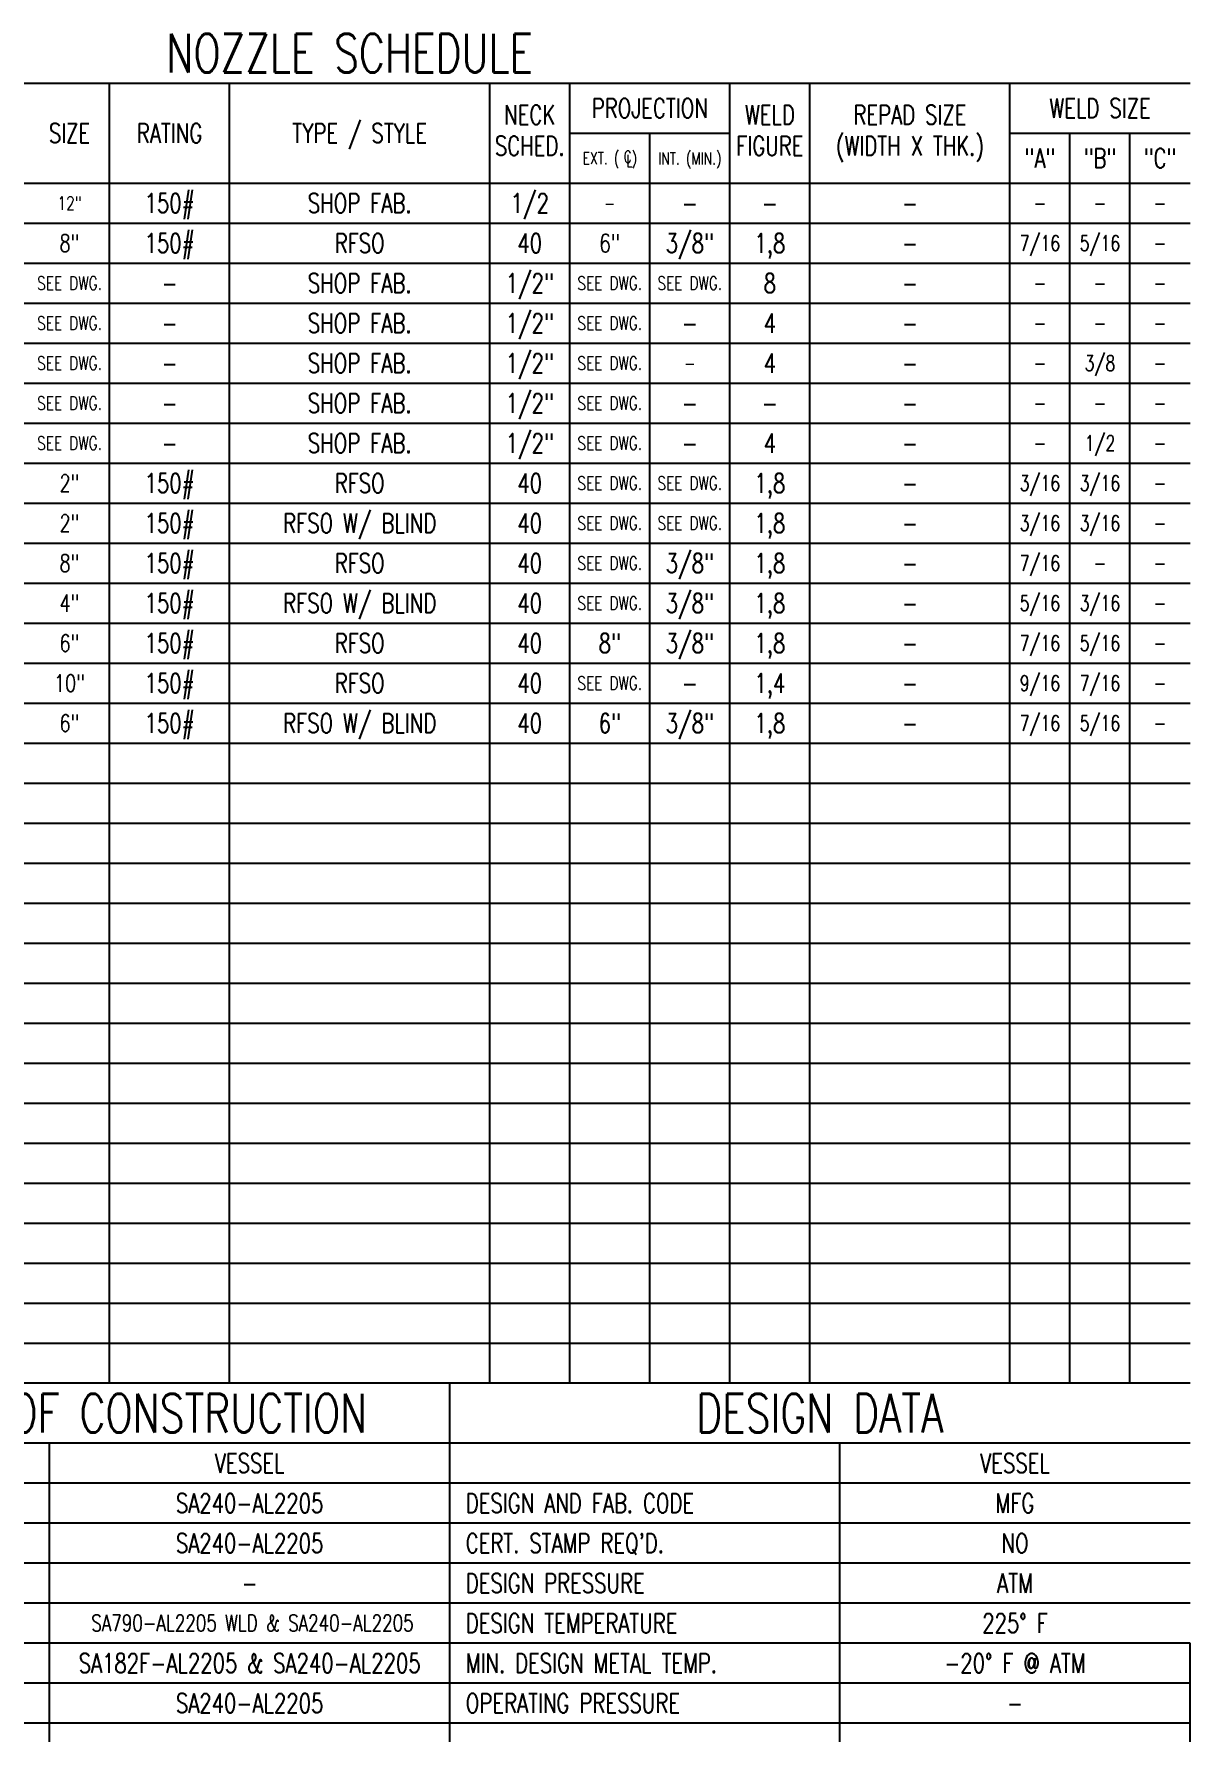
# Model space of a CAD drawing. Extents: x -1889 to 6398, y -470 to 1122.
# Drawn here: x 6120.6 to 6397.9, y 477.9 to 885.4 of the extents above; entities that cross this region are included whole.
import ezdxf
from ezdxf.enums import TextEntityAlignment as Align

# ---------------------------------------------------------------- set-up
doc = ezdxf.new("R2010")
doc.units = 0
doc.header["$LTSCALE"] = 12
doc.header["$MEASUREMENT"] = 0
doc.layers.get('0').update_dxf_attribs({"linetype": 'CONTINUOUS'})
doc.layers.add('TEXT', color=4, linetype='CONTINUOUS')
doc.styles.add('ROMANS', font='ROMANS.shx', dxfattribs={"width": 0.85, "height": 5.76})

msp = doc.modelspace()

# ---------------------------------------------------------------- linework, layer by layer
for p, q in [((6042.72018, 873.6), (6397.92018, 873.6)), ((6138.72018, 561.6), (6138.72018, 873.6)), ((6167.52018, 561.6), (6167.52018, 873.6)), ((6229.92018, 561.6), (6229.92018, 873.6)), ((6249.12018, 561.6), (6249.12018, 873.6)), ((6287.52018, 561.6), (6287.52018, 873.6)), ((6306.72018, 561.6), (6306.72018, 873.6)), ((6354.72018, 561.6), (6354.72018, 873.6)), ((6249.12018, 861.6), (6287.52018, 861.6)), ((6268.32018, 561.6), (6268.32018, 861.6)), ((6354.72018, 861.6), (6397.92018, 861.6)), ((6369.12018, 561.6), (6369.12018, 861.6)), ((6383.52018, 561.6), (6383.52018, 861.6)), ((6042.72018, 849.6), (6397.92018, 849.6)), ((6042.72018, 840), (6397.92018, 840)), ((6042.72018, 830.4), (6397.92018, 830.4)), ((6042.72018, 820.8), (6397.92018, 820.8)), ((6042.72018, 811.2), (6397.92018, 811.2)), ((6042.72018, 801.6), (6397.92018, 801.6)), ((6042.72018, 792), (6397.92018, 792)), ((6042.72018, 782.4), (6397.92018, 782.4)), ((6042.72018, 772.8), (6397.92018, 772.8)), ((6042.72018, 763.2), (6397.92018, 763.2)), ((6042.72018, 753.6), (6397.92018, 753.6)), ((6042.72018, 744), (6397.92018, 744)), ((6042.72018, 734.4), (6397.92018, 734.4)), ((6042.72018, 724.8), (6397.92018, 724.8)), ((6042.72018, 715.2), (6397.92018, 715.2)), ((6042.72018, 705.6), (6397.92018, 705.6)), ((6042.72018, 696), (6397.92018, 696)), ((6042.72018, 686.4), (6397.92018, 686.4)), ((6042.72018, 676.8), (6397.92018, 676.8)), ((6042.72018, 667.2), (6397.92018, 667.2)), ((6042.72018, 657.6), (6397.92018, 657.6)), ((6042.72018, 648), (6397.92018, 648)), ((6042.72018, 638.4), (6397.92018, 638.4)), ((6042.72018, 628.8), (6397.92018, 628.8)), ((6042.72018, 619.2), (6397.92018, 619.2)), ((6042.72018, 609.6), (6397.92018, 609.6)), ((6042.72018, 600), (6397.92018, 600)), ((6042.72018, 590.4), (6397.92018, 590.4)), ((6042.72018, 580.8), (6397.92018, 580.8)), ((6042.72018, 571.2), (6397.92018, 571.2)), ((6397.92018, 561.6), (6042.72018, 561.6)), ((6220.32018, 196.8), (6220.32018, 561.6)), ((6397.92018, 547.2), (6042.72018, 547.2)), ((6124.32018, 259.2), (6124.32018, 547.2)), ((6313.92018, 259.2), (6313.92018, 547.2)), ((6397.92018, 537.6), (6042.72018, 537.6)), ((6397.92018, 528), (6042.72018, 528)), ((6397.92018, 518.4), (6042.72018, 518.4)), ((6397.92018, 508.8), (6042.72018, 508.8)), ((6397.92018, 499.2), (6042.72018, 499.2)), ((6397.92018, 187.2), (6397.92018, 499.2)), ((6397.92018, 489.6), (6042.72018, 489.6)), ((6397.92018, 480), (6042.72018, 480))]:
    msp.add_line(p, q)

# ---------------------------------------------------------------- texts
at = {"layer": 'TEXT', "style": 'ROMANS', "width": 0.75}
for s, height, p in [('NOZZLE SCHEDULE', 9.216, (6196.32018, 880.8)), ('NECK', 4.608, (6239.52018, 866.016)), ('PROJECTION', 4.608, (6268.32018, 867.6)), ('WELD', 4.608, (6297.12018, 866.016)), ('REPAD SIZE', 4.608, (6330.72018, 866.016)), ('WELD SIZE', 4.608, (6376.32018, 867.6)), ('TYPE / STYLE', 4.608, (6198.72018, 861.6)), ('SIZE', 4.608, (6129.12018, 861.6)), ('RATING', 4.608, (6153.12018, 861.6)), ('SCHED.', 4.608, (6239.52018, 858.55543)), ('FIGURE', 4.608, (6297.12018, 858.55543)), ('(WIDTH X THK.)', 4.608, (6330.72018, 858.55543)), ('EXT. (  )', 2.88, (6258.72018, 855.6)), ('C', 2.88, (6263.03021, 855.93596)), ('L', 2.88, (6263.43192, 854.97434)), ('INT. (MIN.)', 2.88, (6277.92269, 855.53415)), ('"A"', 4.608, (6361.92018, 855.6)), ('"B"', 4.608, (6376.32018, 855.6)), ('"C"', 4.608, (6390.72018, 855.6)), ('150#', 4.608, (6153.12018, 844.8)), ('1/2', 4.608, (6239.52018, 844.8)), ('12"', 3.2256, (6129.12018, 844.8)), ('SHOP FAB.', 4.608, (6198.72018, 844.8)), ('-', 3.2256, (6258.72018, 844.8)), ('-', 4.608, (6277.92018, 844.8)), ('-', 4.608, (6297.12018, 844.8)), ('-', 4.608, (6330.72018, 844.8)), ('-', 3.6864, (6361.92018, 844.8)), ('-', 3.6864, (6376.32018, 844.8)), ('-', 3.6864, (6390.72018, 844.8)), ('8"', 4.1472, (6129.12018, 835.2)), ('150#', 4.608, (6153.12018, 835.2)), ('RFSO', 4.608, (6198.72018, 835.2)), ('40', 4.608, (6239.52018, 835.2)), ('6"', 4.3776, (6258.72018, 835.2)), ('3/8"', 4.608, (6277.92018, 835.2)), ('1,8', 4.608, (6297.12018, 835.2)), ('7/16', 3.6864, (6361.92018, 835.2)), ('5/16', 3.6864, (6376.32018, 835.2)), ('-', 4.608, (6330.72018, 835.2)), ('-', 3.6864, (6390.72018, 835.2)), ('SHOP FAB.', 4.608, (6198.72018, 825.6)), ('1/2"', 4.608, (6239.52018, 825.6)), ('8', 4.608, (6297.12018, 825.6)), ('SEE DWG.', 3.2256, (6129.12018, 825.6)), ('-', 4.608, (6153.12018, 825.6)), ('SEE DWG.', 3.2256, (6258.72018, 825.6)), ('SEE DWG.', 3.2256, (6277.92018, 825.6)), ('-', 4.608, (6330.72018, 825.6)), ('-', 3.6864, (6361.92018, 825.6)), ('-', 3.6864, (6376.32018, 825.6)), ('-', 3.6864, (6390.72018, 825.6)), ('1/2"', 4.608, (6239.52018, 816)), ('SEE DWG.', 3.2256, (6129.12018, 816)), ('-', 4.608, (6153.12018, 816)), ('SHOP FAB.', 4.608, (6198.72018, 816)), ('SEE DWG.', 3.2256, (6258.72018, 816)), ('-', 4.608, (6277.92018, 816)), ('4', 4.608, (6297.12018, 816)), ('-', 4.608, (6330.72018, 816)), ('-', 3.6864, (6361.92018, 816)), ('-', 3.6864, (6376.32018, 816)), ('-', 3.6864, (6390.72018, 816)), ('SEE DWG.', 3.2256, (6129.12018, 806.4)), ('SHOP FAB.', 4.608, (6198.72018, 806.4)), ('1/2"', 4.608, (6239.52018, 806.4)), ('SEE DWG.', 3.2256, (6258.72018, 806.4)), ('4', 4.608, (6297.12018, 806.4)), ('3/8', 3.6864, (6376.32018, 806.4)), ('-', 4.608, (6153.12018, 806.4)), ('-', 3.2256, (6277.92018, 806.4)), ('-', 4.608, (6330.72018, 806.4)), ('-', 3.6864, (6361.92018, 806.4)), ('-', 3.6864, (6390.72018, 806.4)), ('SHOP FAB.', 4.608, (6198.72018, 796.8)), ('1/2"', 4.608, (6239.52018, 796.8)), ('SEE DWG.', 3.2256, (6129.12018, 796.8)), ('-', 4.608, (6153.12018, 796.8)), ('SEE DWG.', 3.2256, (6258.72018, 796.8)), ('-', 4.608, (6277.92018, 796.8)), ('-', 4.608, (6297.12018, 796.8)), ('-', 4.608, (6330.72018, 796.8)), ('-', 3.6864, (6361.92018, 796.8)), ('-', 3.6864, (6376.32018, 796.8)), ('-', 3.6864, (6390.72018, 796.8)), ('SEE DWG.', 3.2256, (6129.12018, 787.2)), ('-', 4.608, (6153.12018, 787.2)), ('SHOP FAB.', 4.608, (6198.72018, 787.2)), ('1/2"', 4.608, (6239.52018, 787.2)), ('SEE DWG.', 3.2256, (6258.72018, 787.2)), ('-', 4.608, (6277.92018, 787.2)), ('4', 4.608, (6297.12018, 787.2)), ('-', 4.608, (6330.72018, 787.2)), ('-', 3.6864, (6361.92018, 787.2)), ('1/2', 3.6864, (6376.32018, 787.2)), ('-', 3.6864, (6390.72018, 787.2)), ('2"', 4.1472, (6129.12018, 777.6)), ('150#', 4.608, (6153.12018, 777.6)), ('RFSO', 4.608, (6198.72018, 777.6)), ('40', 4.608, (6239.52018, 777.6)), ('SEE DWG.', 3.2256, (6258.72018, 777.6)), ('SEE DWG.', 3.2256, (6277.92018, 777.6)), ('1,8', 4.608, (6297.12018, 777.6)), ('3/16', 3.6864, (6361.92018, 777.6)), ('3/16', 3.6864, (6376.32018, 777.6)), ('-', 4.608, (6330.72018, 777.6)), ('-', 3.6864, (6390.72018, 777.6)), ('150#', 4.608, (6153.12018, 768)), ('RFSO W/ BLIND', 4.608, (6198.72018, 768)), ('40', 4.608, (6239.52018, 768)), ('1,8', 4.608, (6297.12018, 768)), ('3/16', 3.6864, (6361.92018, 768)), ('3/16', 3.6864, (6376.32018, 768)), ('2"', 4.1472, (6129.12018, 768)), ('SEE DWG.', 3.2256, (6258.72018, 768)), ('SEE DWG.', 3.2256, (6277.92018, 768)), ('-', 4.608, (6330.72018, 768)), ('-', 3.6864, (6390.72018, 768)), ('8"', 4.1472, (6129.12018, 758.4)), ('150#', 4.608, (6153.12018, 758.4)), ('RFSO', 4.608, (6198.72018, 758.4)), ('40', 4.608, (6239.52018, 758.4)), ('SEE DWG.', 3.2256, (6258.72018, 758.4)), ('3/8"', 4.608, (6277.92018, 758.4)), ('1,8', 4.608, (6297.12018, 758.4)), ('-', 4.608, (6330.72018, 758.4)), ('7/16', 3.6864, (6361.92018, 758.4)), ('-', 3.6864, (6376.32018, 758.4)), ('-', 3.6864, (6390.72018, 758.4)), ('4"', 4.1472, (6129.12018, 748.8)), ('150#', 4.608, (6153.12018, 748.8)), ('RFSO W/ BLIND', 4.608, (6198.72018, 748.8)), ('40', 4.608, (6239.52018, 748.8)), ('SEE DWG.', 3.2256, (6258.72018, 748.8)), ('3/8"', 4.608, (6277.92018, 748.8)), ('1,8', 4.608, (6297.12018, 748.8)), ('5/16', 3.6864, (6361.92018, 748.8)), ('3/16', 3.6864, (6376.32018, 748.8)), ('-', 4.608, (6330.72018, 748.8)), ('-', 3.6864, (6390.72018, 748.8)), ('150#', 4.608, (6153.12018, 739.2)), ('3/8"', 4.608, (6277.92018, 739.2)), ('7/16', 3.6864, (6361.92018, 739.2)), ('5/16', 3.6864, (6376.32018, 739.2)), ('6"', 4.1472, (6129.12018, 739.2)), ('RFSO', 4.608, (6198.72018, 739.2)), ('40', 4.608, (6239.52018, 739.2)), ('8"', 4.608, (6258.72018, 739.2)), ('1,8', 4.608, (6297.12018, 739.2)), ('-', 4.608, (6330.72018, 739.2)), ('-', 3.6864, (6390.72018, 739.2)), ('10"', 4.1472, (6129.12018, 729.6)), ('150#', 4.608, (6153.12018, 729.6)), ('RFSO', 4.608, (6198.72018, 729.6)), ('40', 4.608, (6239.52018, 729.6)), ('SEE DWG.', 3.2256, (6258.72018, 729.6)), ('1,4', 4.608, (6297.12018, 729.6)), ('9/16', 3.6864, (6361.92018, 729.6)), ('7/16', 3.6864, (6376.32018, 729.6)), ('-', 4.608, (6277.92018, 729.6)), ('-', 4.608, (6330.72018, 729.6)), ('-', 3.6864, (6390.72018, 729.6)), ('6"', 4.1472, (6129.12018, 720)), ('150#', 4.608, (6153.12018, 720)), ('RFSO W/ BLIND', 4.608, (6198.72018, 720)), ('40', 4.608, (6239.52018, 720)), ('6"', 4.608, (6258.72018, 720)), ('3/8"', 4.608, (6277.92018, 720)), ('1,8', 4.608, (6297.12018, 720)), ('7/16', 3.6864, (6361.92018, 720)), ('5/16', 3.6864, (6376.32018, 720)), ('-', 4.608, (6330.72018, 720)), ('-', 3.6864, (6390.72018, 720)), ('MATERIALS OF CONSTRUCTION', 9.216, (6131.52018, 554.4)), ('DESIGN DATA', 9.216, (6309.12018, 554.4)), ('VESSEL', 4.608, (6172.32018, 542.4)), ('VESSEL', 4.608, (6355.92018, 542.4)), ('SA240-AL2205', 4.608, (6172.32018, 532.8)), ('MFG', 4.608, (6355.92018, 532.8)), ('SA240-AL2205', 4.608, (6172.32018, 523.2)), ('NO', 4.608, (6355.92018, 523.2)), ('-', 4.608, (6172.32018, 513.6)), ('SA790-AL2205 WLD & SA240-AL2205', 3.9168, (6173.01196, 504.04329)), ('SA182F-AL2205 & SA240-AL2205', 4.608, (6172.32018, 494.4)), ('-20%%D F @ ATM', 4.608, (6355.92018, 494.4)), ('SA240-AL2205', 4.608, (6172.32018, 484.8))]:
    msp.add_text(s, height=height, dxfattribs=at).set_placement(p, align=Align.MIDDLE_CENTER)
for s, p in [('DESIGN AND FAB. CODE', (6224.16018, 532.8)), ("CERT. STAMP REQ'D.", (6224.16018, 523.2)), ('DESIGN PRESSURE', (6224.16018, 513.6)), ('DESIGN TEMPERATURE', (6224.16018, 504)), ('MIN. DESIGN METAL TEMP.', (6224.16018, 494.4)), ('OPERATING PRESSURE', (6224.16018, 484.8))]:
    msp.add_text(s, height=4.608, dxfattribs=at).set_placement(p, align=Align.MIDDLE_LEFT)
for s, p in [('ATM', (6355.92018, 513.6)), ('225%%d F', (6355.92018, 504)), ('-', (6355.92018, 484.8))]:
    msp.add_text(s, height=4.608, dxfattribs=at).set_placement(p, align=Align.MIDDLE)

doc.saveas('drawing.dxf')
